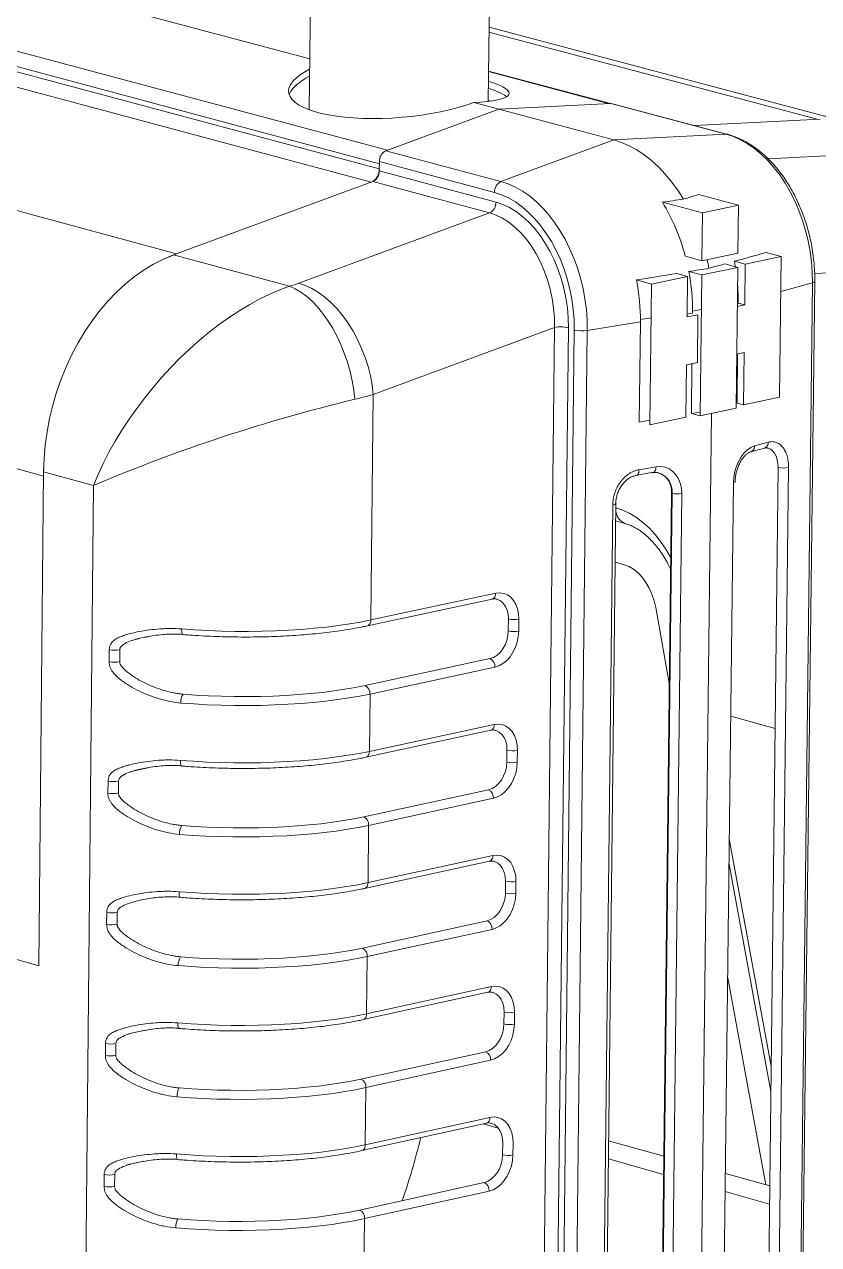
# Model space of a CAD drawing. Header units: millimetres. Extents: x -1041 to 1726, y -447 to 1705.
# Drawn here: x 927.7 to 1243.7, y 410.4 to 896 of the extents above; entities that cross this region are included whole.
import ezdxf

# ---------------------------------------------------------------- set-up
doc = ezdxf.new("R2010")
doc.units = ezdxf.units.MM

msp = doc.modelspace()

# ---------------------------------------------------------------- linework, layer by layer
at = {"color": 144, "linetype": 'Continuous', "lineweight": 0}
for p, q in [((988.23, 804.74), (252.23, 1003.12)), ((1065.7, 833.21), (524.25, 978.25)), ((1160.87, 864.5), (1112.38, 877.4)), ((1162.24, 850.05), (1106.5, 864.9)), ((1191.57, 795.75), (1187.26, 796.9)), ((1197.21, 796.3), (1192.07, 797.68)), ((1177.21, 792.71), (1171.23, 794.32)), ((1176.57, 736.63), (1177.21, 792.71)), ((1191.57, 795.75), (1191.39, 779.59)), ((1196.56, 740.24), (1197.21, 796.3)), ((1211.37, 783.82), (1214.33, 784.45)), ((1211.72, 785.15), (1211.39, 785.06)), ((1214.33, 784.45), (1211.72, 785.15)), ((1172.82, 777.68), (1172.37, 737.77)), ((1191.39, 779.59), (1195.69, 780.5)), ((1193.56, 781.07), (1191.4, 780.72)), ((1195.69, 780.5), (1195.47, 761.5)), ((1214.11, 765.46), (1211.15, 764.83)), ((1191.17, 760.58), (1190.93, 739.69)), ((1193.33, 761.04), (1193.1, 741.18)), ((1172.37, 737.77), (1176.6, 738.46)), ((1190.93, 739.69), (1176.57, 736.63)), ((1196.56, 740.24), (1193.1, 741.18)), ((1172.28, 718.79), (1179.04, 719.91)), ((1177.28, 717.65), (1171.5, 716.69)), ((1178.02, 717.73), (1177.28, 717.65)), ((1178.02, 717.72), (1177.28, 717.65)), ((1185.15, 709.47), (1181.25, 368.72)), ((1181.49, 368.65), (1185.39, 709.41)), ((1205.88, 373.09), (1209.84, 713.68)), ((1120.28, 659.38), (1120.23, 654.63)), ((1124.43, 659.3), (1124.38, 654.55)), ((961.39, 642.35), (961.44, 647.11)), ((965.62, 647.16), (965.58, 642.41)), ((1226.4, 615.84), (1208.76, 620.67)), ((1119.71, 607.18), (1119.65, 602.44)), ((1123.86, 607.1), (1123.8, 602.36)), ((960.89, 590.08), (960.94, 594.83)), ((965.12, 594.88), (965.07, 590.13)), ((1119.14, 555.03), (1119.08, 550.29)), ((1123.28, 554.94), (1123.23, 550.2)), ((933.44, 521.38), (921.89, 524.61)), ((1118.57, 502.91), (1118.52, 498.18)), ((1122.71, 502.83), (1122.66, 498.1)), ((959.88, 485.66), (959.93, 490.4)), ((964.11, 490.46), (964.06, 485.71)), ((1118, 450.85), (1117.95, 446.12)), ((1122.14, 450.76), (1122.09, 446.03))]:
    msp.add_line(p, q, dxfattribs=at)
at = {"color": 7, "linetype": 'Continuous', "lineweight": 15}
for p, q in [((603.5, 998.92), (1041.22, 882.3)), ((530.63, 990.78), (1072.15, 845.99)), ((527.43, 983.53), (1068.91, 838.59)), ((1068.93, 840.61), (527.44, 985.51)), ((1042.22, 980.32), (1041.01, 862.03)), ((1112.25, 865.38), (1113.49, 979.58)), ((935.28, 716.28), (200.02, 917.03)), ((1251.64, 858.06), (1112.57, 894.96)), ((1112.26, 865.72), (1113.11, 865.49)), ((1116.44, 862.26), (1161.1, 864.51)), ((1206.92, 852.33), (1161.1, 864.51)), ((1071.51, 845.75), (1116.44, 862.26)), ((1207.54, 852.27), (1161.72, 864.45)), ((1194.28, 855.79), (1244.35, 858.34)), ((1162.24, 850.05), (1117.3, 833.51)), ((1206.92, 852.33), (1162.24, 850.05)), ((1071.51, 845.75), (1117.3, 833.51)), ((1072.15, 845.99), (1071.66, 845.76)), ((1068.94, 841.45), (1068.9, 837.75)), ((1068.98, 841.29), (1068.93, 840.61)), ((1114.73, 829.2), (1068.94, 841.45)), ((1068.9, 837.75), (1115.35, 825.31)), ((986.95, 804.27), (1066.33, 833.45)), ((1112.78, 821.01), (1066.33, 833.45)), ((1211.84, 824.04), (1195.92, 828.29)), ((1036.82, 793.03), (1112.78, 821.01)), ((1197.49, 821.02), (1181.57, 825.27)), ((1197.27, 802), (1197.49, 821.02)), ((1197.49, 821.02), (1211.84, 824.04)), ((1211.84, 824.04), (1211.62, 805.04)), ((986.95, 804.27), (1033.18, 791.81)), ((1197.27, 802), (1190.69, 803.77)), ((1211.62, 805.04), (1197.27, 802)), ((1214.52, 800.6), (1210.21, 801.75)), ((1214.52, 800.6), (1228.85, 803.63)), ((1228.85, 803.63), (1222.86, 805.23)), ((1228.85, 803.63), (1228.19, 747.62)), ((1197.21, 796.3), (1211.55, 799.33)), ((1211.55, 799.33), (1206.41, 800.71)), ((1211.55, 799.33), (1210.9, 743.3)), ((1214.33, 784.45), (1214.52, 800.6)), ((1177.21, 792.71), (1191.57, 795.75)), ((1234.55, 227.46), (1241.28, 793.2)), ((1235.47, 228.09), (1242.2, 793.79)), ((1172.82, 777.68), (1151.68, 774.22)), ((1138.62, 775.43), (1066.45, 748.75)), ((1132.03, 179.89), (1138.62, 775.43)), ((1144.16, 775.32), (1137.85, 208.04)), ((1140.19, 207.36), (1146.5, 774.39)), ((1151.68, 774.22), (1145.35, 207.18)), ((1211.48, 764.9), (1211.25, 745.28)), ((1213.87, 744.57), (1214.11, 765.46)), ((1195.47, 761.5), (1191.17, 760.58)), ((1066.45, 748.75), (1065.51, 658.98)), ((1210.9, 743.3), (1196.56, 740.24)), ((1213.87, 744.57), (1211.25, 745.28)), ((1228.19, 747.62), (1213.87, 744.57)), ((1193.1, 741.18), (1196.58, 741.75)), ((1201.05, 741.2), (1194.97, 215.9)), ((1218.26, 728.28), (1223.65, 729.76)), ((1216.8, 725.93), (1222.19, 727.41)), ((1227.62, 719.66), (1223.61, 379.32)), ((1231.75, 719.69), (1227.73, 379.36)), ((933.44, 521.38), (935.3, 717.97)), ((955.15, 712.55), (935.3, 717.97)), ((950.27, 203.55), (955.15, 712.55)), ((1189.27, 709.27), (1185.35, 368.51)), ((1157.95, 363.79), (1161.79, 704.73)), ((1159.16, 364.37), (1163, 705.29)), ((1166.6, 697.4), (1162.92, 698.4)), ((1167.4, 697.17), (1166.6, 697.4)), ((1162.74, 681.94), (1166.41, 680.94)), ((1064.14, 656.65), (1113.84, 667.31)), ((1065.51, 658.98), (1115.21, 669.64)), ((1178.89, 663.91), (1184.28, 633.82)), ((1112.93, 643.59), (1063.24, 632.9)), ((1114.89, 640.2), (1065.2, 629.5)), ((1065.2, 629.5), (1064.97, 606.69)), ((1064.97, 606.69), (1114.65, 617.41)), ((1063.59, 604.36), (1113.27, 615.09)), ((1112.36, 591.39), (1062.69, 580.63)), ((1114.33, 588), (1064.66, 577.23)), ((1064.66, 577.23), (1064.42, 554.44)), ((1064.42, 554.44), (1114.08, 565.24)), ((1063.05, 552.12), (1112.71, 562.92)), ((1208.08, 561.79), (1224.69, 471.29)), ((960.39, 537.85), (960.43, 542.59)), ((964.61, 542.65), (964.57, 537.9)), ((1111.8, 539.24), (1062.15, 528.41)), ((1113.76, 535.85), (1064.11, 525.01)), ((1064.11, 525.01), (1063.87, 502.24)), ((1222.66, 434.22), (1207.55, 516.52)), ((1062.51, 499.93), (1112.15, 510.79)), ((1063.87, 502.24), (1113.51, 513.1)), ((1111.23, 487.13), (1061.6, 476.24)), ((1113.19, 483.74), (1063.56, 472.84)), ((1063.56, 472.84), (1063.32, 450.08)), ((1061.97, 447.77), (1111.58, 458.7)), ((1063.32, 450.08), (1112.94, 461.01)), ((1110.25, 458.41), (1116.26, 456.73)), ((1160.14, 451.72), (1182.13, 445.57)), ((1160.06, 444.46), (1182.04, 438.3)), ((959.38, 433.52), (959.43, 438.26)), ((963.6, 438.31), (963.56, 433.57)), ((1206.64, 438.71), (1224.25, 433.78)), ((1110.66, 435.07), (1061.06, 424.11)), ((1112.62, 431.67), (1063.02, 420.71)), ((1206.56, 431.44), (1224.17, 426.51)), ((1063.02, 420.71), (1062.78, 397.97))]:
    msp.add_line(p, q, dxfattribs=at)
at = {"color": 8, "linetype": 'Continuous', "lineweight": 15}
for p, q in [((1243.09, 858.27), (1112.55, 892.93)), ((1160.47, 864.48), (1112.38, 877.27)), ((1223.64, 842.55), (1287.45, 845.82)), ((1310.22, 800.43), (1242.15, 796.85)), ((1241.28, 793.2), (1228.69, 789.77)), ((1197.05, 782.52), (1193.56, 781.94)), ((1177.06, 779.24), (1172.82, 778.55)), ((1163.14, 703.59), (1162.98, 703.63)), ((1224.81, 481.38), (1208.19, 571.89))]:
    msp.add_line(p, q, dxfattribs=at)
at = {"color": 7, "linetype": 'Continuous', "lineweight": 15, "flags": 128}
for points in [[(1106.5, 864.9), (1103.48, 863.87), (1100.25, 862.91), (1096.83, 862.03), (1093.24, 861.24), (1089.52, 860.54), (1085.7, 859.94), (1081.81, 859.44), (1077.87, 859.06), (1073.92, 858.78), (1070, 858.61), (1066.13, 858.57), (1062.35, 858.63), (1058.68, 858.81), (1055.16, 859.11), (1051.82, 859.51), (1048.67, 860.02), (1045.75, 860.64), (1043.08, 861.35), (1040.69, 862.15), (1038.58, 863.04), (1036.78, 864.01), (1035.31, 865.06), (1034.16, 866.16), (1033.37, 867.32), (1032.92, 868.52), (1032.82, 869.75), (1033.07, 871.01), (1033.68, 872.29), (1034.63, 873.56), (1035.93, 874.84), (1037.55, 876.09), (1039.48, 877.32), (1041.17, 878.24)], [(1033.06, 868.19), (1033.65, 869.42), (1034.61, 870.7), (1035.9, 871.98), (1037.52, 873.23), (1039.45, 874.46), (1041.15, 875.38)], [(1112.34, 873.46), (1112.6, 873.37), (1114.71, 872.65), (1116.52, 871.93), (1118.01, 871.21), (1119.16, 870.51), (1119.98, 869.82), (1120.45, 869.16), (1120.56, 868.53), (1120.32, 867.93), (1119.73, 867.37), (1118.79, 866.86), (1117.52, 866.39), (1115.91, 865.98), (1113.99, 865.62), (1111.77, 865.32), (1109.27, 865.08), (1106.5, 864.9)], [(1161.72, 864.45), (1161.61, 864.48), (1161.1, 864.51)], [(1189.91, 826.47), (1187.65, 830.03), (1185.24, 833.37), (1182.68, 836.46), (1180.01, 839.3), (1177.22, 841.86), (1174.34, 844.13), (1171.38, 846.09), (1168.37, 847.74), (1165.32, 849.06), (1162.24, 850.05)], [(1241.28, 793.2), (1241.21, 797.34), (1240.9, 801.52), (1240.35, 805.71), (1239.57, 809.88), (1238.57, 814), (1237.34, 818.04), (1235.91, 821.97), (1234.27, 825.77), (1232.43, 829.41), (1230.43, 832.87), (1228.25, 836.11), (1225.93, 839.13), (1223.47, 841.9), (1220.9, 844.4), (1218.22, 846.61), (1215.47, 848.52), (1212.66, 850.12), (1209.8, 851.39), (1206.92, 852.33)], [(1117.3, 833.51), (1120.18, 832.57), (1123.04, 831.29), (1125.85, 829.69), (1128.61, 827.77), (1131.28, 825.55), (1133.85, 823.05), (1136.31, 820.27), (1138.63, 817.24), (1140.81, 813.99), (1142.82, 810.52), (1144.65, 806.87), (1146.29, 803.06), (1147.73, 799.12), (1148.96, 795.07), (1149.97, 790.94), (1150.75, 786.76), (1151.3, 782.56), (1151.61, 778.37), (1151.68, 774.22)], [(1146.5, 774.39), (1146.43, 778.45), (1146.1, 782.54), (1145.54, 786.63), (1144.73, 790.7), (1143.69, 794.71), (1142.43, 798.63), (1140.95, 802.44), (1139.27, 806.09), (1137.4, 809.57), (1135.36, 812.85), (1133.15, 815.9), (1130.8, 818.7), (1128.32, 821.23), (1125.73, 823.47), (1123.06, 825.39), (1120.32, 827), (1117.54, 828.27), (1114.73, 829.2)], [(1138.62, 775.43), (1138.56, 779.23), (1138.26, 783.07), (1137.69, 786.9), (1136.88, 790.69), (1135.84, 794.4), (1134.56, 797.99), (1133.06, 801.44), (1131.36, 804.71), (1129.48, 807.76), (1127.43, 810.57), (1125.22, 813.11), (1122.9, 815.35), (1120.46, 817.28), (1117.95, 818.88), (1115.38, 820.12), (1112.78, 821.01)], [(1115.35, 825.31), (1118.05, 824.41), (1120.72, 823.16), (1123.34, 821.56), (1125.89, 819.64), (1128.34, 817.4), (1130.69, 814.88), (1132.89, 812.08), (1134.94, 809.03), (1136.83, 805.77), (1138.52, 802.31), (1140.01, 798.69), (1141.29, 794.93), (1142.35, 791.08), (1143.17, 787.16), (1143.74, 783.2), (1144.07, 779.24), (1144.16, 775.32)], [(986.95, 804.27), (983, 802.63), (979.1, 800.65), (975.26, 798.33), (971.5, 795.69), (967.85, 792.73), (964.32, 789.48), (960.93, 785.94), (957.69, 782.13), (954.61, 778.07), (951.73, 773.79), (949.04, 769.29), (946.55, 764.61), (944.3, 759.77), (942.27, 754.78), (940.49, 749.67), (938.96, 744.48), (937.69, 739.21), (936.68, 733.9), (935.95, 728.57), (935.48, 723.26), (935.3, 717.97)], [(983.37, 802.68), (984.36, 803.15), (988.23, 804.74)], [(1210.6, 799.59), (1210.58, 799.68), (1210.21, 801.75)], [(1033.18, 791.81), (1029.32, 790.39), (1025.39, 788.72), (1021.41, 786.79), (1017.4, 784.61), (1013.36, 782.19), (1009.33, 779.54), (1005.31, 776.68), (1001.32, 773.61), (997.38, 770.34), (993.5, 766.89), (989.69, 763.28), (985.98, 759.51), (982.38, 755.6), (978.9, 751.57), (975.55, 747.43), (972.36, 743.21), (969.32, 738.91), (966.46, 734.55), (963.79, 730.16), (961.31, 725.74), (959.04, 721.33), (956.98, 716.92), (955.15, 712.55)], [(1033.18, 791.81), (1035.43, 790.82), (1037.68, 789.49), (1039.93, 787.83), (1042.13, 785.86), (1044.28, 783.59), (1046.36, 781.05), (1048.34, 778.26), (1050.21, 775.25), (1051.94, 772.04), (1053.53, 768.66), (1054.95, 765.16), (1056.19, 761.56), (1057.25, 757.89), (1058.1, 754.19), (1058.75, 750.5), (1059.19, 746.84)], [(1036.82, 793.03), (1039.44, 792.15), (1042.06, 790.92), (1044.66, 789.35), (1047.22, 787.46), (1049.71, 785.27), (1052.1, 782.79), (1054.37, 780.06), (1056.51, 777.09), (1058.48, 773.92), (1060.28, 770.57), (1061.88, 767.09), (1063.26, 763.49), (1064.43, 759.83), (1065.35, 756.12), (1066.03, 752.42), (1066.45, 748.75)], [(1209.84, 713.68), (1209.99, 715.85), (1210.39, 718.03), (1211.02, 720.15), (1211.87, 722.13), (1212.91, 723.93), (1214.1, 725.49), (1215.42, 726.76), (1216.82, 727.7), (1218.26, 728.28)], [(1223.39, 727.46), (1223.54, 727.42), (1224.54, 726.99), (1225.44, 726.29), (1226.21, 725.34), (1226.83, 724.16), (1227.28, 722.79), (1227.54, 721.27), (1227.62, 719.66)], [(935.28, 716.28), (935.46, 721.45), (935.51, 722.25)], [(1179.04, 719.91), (1180.84, 720.02), (1182.58, 719.75), (1184.21, 719.11), (1185.67, 718.12), (1186.93, 716.81), (1187.95, 715.22), (1188.69, 713.39), (1189.13, 711.39), (1189.27, 709.27)], [(1166.41, 680.94), (1168.29, 680.23), (1170.12, 679.16), (1171.88, 677.73), (1173.52, 675.99), (1175, 673.96), (1176.31, 671.69), (1177.4, 669.22), (1178.27, 666.61), (1178.89, 663.91)], [(1115.21, 669.64), (1116.84, 669.8), (1118.4, 669.58), (1119.87, 668.99), (1121.19, 668.04), (1122.33, 666.76), (1123.24, 665.2), (1123.91, 663.4), (1124.31, 661.41), (1124.43, 659.3)], [(1120.28, 659.38), (1120.16, 661.2), (1119.77, 662.9), (1119.12, 664.4), (1118.24, 665.64), (1117.17, 666.59), (1115.93, 667.2), (1115.74, 667.26)], [(990.23, 655.42), (995.45, 655.05), (1000.75, 654.76), (1006.1, 654.56), (1011.48, 654.45), (1016.87, 654.43), (1022.23, 654.49), (1027.55, 654.65), (1032.8, 654.9), (1037.95, 655.24), (1042.98, 655.66), (1047.87, 656.16), (1052.59, 656.75), (1057.11, 657.42), (1061.43, 658.16), (1065.51, 658.98)], [(1112.93, 643.59), (1114.34, 644.08), (1115.69, 644.91), (1116.94, 646.05), (1118.05, 647.47), (1118.96, 649.1), (1119.64, 650.88), (1120.07, 652.75), (1120.23, 654.63)], [(1124.38, 654.55), (1124.21, 652.38), (1123.77, 650.21), (1123.06, 648.11), (1122.1, 646.15), (1120.93, 644.38), (1119.59, 642.86), (1118.1, 641.63), (1116.52, 640.73), (1114.89, 640.2)], [(990.8, 629.47), (995.82, 629.1), (1000.92, 628.83), (1006.07, 628.63), (1011.25, 628.53), (1016.43, 628.5), (1021.6, 628.57), (1026.71, 628.72), (1031.76, 628.96), (1036.72, 629.29), (1041.56, 629.7), (1046.26, 630.18), (1050.8, 630.75), (1055.16, 631.39), (1059.31, 632.11), (1063.24, 632.9)], [(1065.2, 629.5), (1061.12, 628.68), (1056.81, 627.94), (1052.28, 627.27), (1047.56, 626.68), (1042.68, 626.17), (1037.65, 625.75), (1032.5, 625.41), (1027.25, 625.16), (1021.94, 625), (1016.57, 624.93), (1011.18, 624.95), (1005.8, 625.06), (1000.45, 625.27), (995.16, 625.56), (989.94, 625.93)], [(1114.65, 617.41), (1116.27, 617.58), (1117.83, 617.36), (1119.3, 616.77), (1120.62, 615.83), (1121.76, 614.55), (1122.67, 612.99), (1123.34, 611.19), (1123.74, 609.21), (1123.86, 607.1)], [(1119.71, 607.18), (1119.59, 609), (1119.2, 610.69), (1118.55, 612.19), (1117.67, 613.43), (1116.6, 614.38), (1115.37, 614.99), (1115.18, 615.04)], [(989.72, 603.11), (994.93, 602.73), (1000.22, 602.44), (1005.57, 602.24), (1010.96, 602.13), (1016.34, 602.11), (1021.7, 602.18), (1027.02, 602.34), (1032.27, 602.59), (1037.42, 602.92), (1042.45, 603.35), (1047.33, 603.86), (1052.04, 604.45), (1056.57, 605.12), (1060.88, 605.87), (1064.97, 606.69)], [(1112.36, 591.39), (1113.77, 591.88), (1115.12, 592.71), (1116.37, 593.86), (1117.48, 595.27), (1118.39, 596.91), (1119.07, 598.69), (1119.5, 600.56), (1119.65, 602.44)], [(1123.8, 602.36), (1123.64, 600.18), (1123.19, 598.02), (1122.48, 595.92), (1121.53, 593.96), (1120.36, 592.19), (1119.02, 590.66), (1117.53, 589.44), (1115.95, 588.54), (1114.33, 588)], [(990.29, 577.18), (995.3, 576.82), (1000.4, 576.54), (1005.55, 576.34), (1010.72, 576.23), (1015.91, 576.21), (1021.07, 576.28), (1026.18, 576.43), (1031.23, 576.68), (1036.19, 577), (1041.02, 577.41), (1045.72, 577.9), (1050.26, 578.47), (1054.62, 579.12), (1058.77, 579.84), (1062.69, 580.63)], [(1064.66, 577.23), (1060.58, 576.41), (1056.26, 575.66), (1051.74, 574.99), (1047.02, 574.39), (1042.14, 573.88), (1037.11, 573.46), (1031.97, 573.12), (1026.72, 572.87), (1021.41, 572.71), (1016.04, 572.64), (1010.66, 572.66), (1005.28, 572.77), (999.93, 572.97), (994.64, 573.26), (989.42, 573.64)], [(1114.08, 565.24), (1115.7, 565.4), (1117.27, 565.19), (1118.73, 564.6), (1120.05, 563.66), (1121.19, 562.39), (1122.1, 560.83), (1122.77, 559.03), (1123.17, 557.05), (1123.28, 554.94)], [(1119.14, 555.03), (1119.02, 556.84), (1118.63, 558.53), (1117.98, 560.03), (1117.11, 561.27), (1116.03, 562.21), (1114.8, 562.82), (1114.63, 562.87)], [(989.2, 550.84), (994.41, 550.46), (999.7, 550.17), (1005.05, 549.97), (1010.43, 549.85), (1015.81, 549.83), (1021.17, 549.9), (1026.49, 550.06), (1031.73, 550.31), (1036.88, 550.65), (1041.91, 551.08), (1046.79, 551.59), (1051.5, 552.19), (1056.03, 552.86), (1060.34, 553.62), (1064.42, 554.44)], [(1111.8, 539.24), (1113.2, 539.73), (1114.55, 540.56), (1115.81, 541.71), (1116.91, 543.13), (1117.82, 544.76), (1118.5, 546.54), (1118.93, 548.41), (1119.08, 550.29)], [(1123.23, 550.2), (1123.07, 548.03), (1122.62, 545.87), (1121.91, 543.77), (1120.96, 541.81), (1119.79, 540.04), (1118.45, 538.52), (1116.96, 537.29), (1115.38, 536.39), (1113.76, 535.85)], [(1064.11, 525.01), (1060.03, 524.19), (1055.72, 523.43), (1051.2, 522.75), (1046.48, 522.16), (1041.6, 521.64), (1036.58, 521.21), (1031.43, 520.87), (1026.19, 520.62), (1020.88, 520.46), (1015.52, 520.39), (1010.13, 520.41), (1004.76, 520.52), (999.41, 520.72), (994.12, 521.02), (988.91, 521.4)], [(989.77, 524.94), (994.79, 524.57), (999.88, 524.29), (1005.02, 524.09), (1010.2, 523.99), (1015.38, 523.96), (1020.54, 524.03), (1025.65, 524.19), (1030.7, 524.43), (1035.65, 524.76), (1040.49, 525.17), (1045.18, 525.67), (1049.72, 526.24), (1054.07, 526.89), (1058.22, 527.62), (1062.15, 528.41)], [(1113.51, 513.1), (1115.13, 513.27), (1116.7, 513.06), (1118.16, 512.47), (1119.48, 511.53), (1120.62, 510.27), (1121.53, 508.71), (1122.2, 506.92), (1122.59, 504.94), (1122.71, 502.83)], [(1118.57, 502.91), (1118.45, 504.73), (1118.06, 506.42), (1117.41, 507.91), (1116.54, 509.15), (1115.46, 510.09), (1114.23, 510.69), (1114.07, 510.74)], [(988.68, 498.62), (993.89, 498.23), (999.18, 497.94), (1004.53, 497.74), (1009.91, 497.62), (1015.29, 497.6), (1020.65, 497.67), (1025.96, 497.83), (1031.2, 498.09), (1036.34, 498.43), (1041.37, 498.86), (1046.25, 499.38), (1050.96, 499.97), (1055.48, 500.65), (1059.79, 501.41), (1063.87, 502.24)], [(1111.23, 487.13), (1112.63, 487.62), (1113.99, 488.46), (1115.24, 489.6), (1116.34, 491.02), (1117.25, 492.65), (1117.93, 494.43), (1118.36, 496.3), (1118.52, 498.18)], [(1122.66, 498.1), (1122.5, 495.93), (1122.05, 493.76), (1121.34, 491.67), (1120.39, 489.7), (1119.22, 487.93), (1117.88, 486.41), (1116.39, 485.18), (1114.81, 484.28), (1113.19, 483.74)], [(989.26, 472.74), (994.27, 472.37), (999.36, 472.09), (1004.5, 471.89), (1009.67, 471.78), (1014.85, 471.76), (1020.01, 471.83), (1025.12, 471.99), (1030.16, 472.23), (1035.11, 472.56), (1039.95, 472.98), (1044.64, 473.47), (1049.18, 474.05), (1053.53, 474.71), (1057.68, 475.44), (1061.6, 476.24)], [(1063.56, 472.84), (1059.49, 472), (1055.18, 471.25), (1050.65, 470.56), (1045.94, 469.96), (1041.07, 469.44), (1036.04, 469.01), (1030.9, 468.67), (1025.66, 468.42), (1020.35, 468.25), (1014.99, 468.18), (1009.61, 468.2), (1004.24, 468.32), (998.89, 468.52), (993.6, 468.82), (988.39, 469.2)], [(988.17, 446.44), (993.38, 446.05), (998.66, 445.75), (1004.01, 445.55), (1009.38, 445.44), (1014.76, 445.42), (1020.12, 445.49), (1025.43, 445.65), (1030.67, 445.9), (1035.81, 446.25), (1040.83, 446.68), (1045.71, 447.2), (1050.42, 447.8), (1054.94, 448.49), (1059.25, 449.25), (1063.32, 450.08)], [(1110.66, 435.07), (1112.07, 435.56), (1113.42, 436.4), (1114.67, 437.54), (1115.77, 438.96), (1116.68, 440.59), (1117.36, 442.37), (1117.79, 444.24), (1117.95, 446.12)], [(1122.09, 446.03), (1121.93, 443.87), (1121.48, 441.7), (1120.77, 439.61), (1119.82, 437.64), (1118.65, 435.87), (1117.31, 434.35), (1115.82, 433.12), (1114.25, 432.22), (1112.62, 431.67)], [(988.74, 420.59), (993.75, 420.21), (998.84, 419.93), (1003.98, 419.73), (1009.15, 419.62), (1014.33, 419.6), (1019.48, 419.67), (1024.59, 419.83), (1029.63, 420.07), (1034.58, 420.41), (1039.41, 420.82), (1044.11, 421.33), (1048.64, 421.91), (1052.99, 422.57), (1057.13, 423.3), (1061.06, 424.11)], [(1063.02, 420.71), (1058.94, 419.87), (1054.63, 419.1), (1050.11, 418.42), (1045.4, 417.81), (1040.53, 417.29), (1035.51, 416.86), (1030.37, 416.51), (1025.13, 416.26), (1019.82, 416.09), (1014.46, 416.02), (1009.09, 416.04), (1003.71, 416.16), (998.37, 416.36), (993.08, 416.66), (987.88, 417.04)]]:
    msp.add_lwpolyline(points, dxfattribs=at)
at = {"color": 8, "linetype": 'Continuous', "lineweight": 15, "flags": 128}
for points in [[(1207.54, 852.27), (1207.42, 852.29), (1206.92, 852.33)], [(1242.2, 793.79), (1242.15, 793.64), (1241.98, 793.48), (1241.68, 793.33), (1241.28, 793.2)], [(1163, 705.3), (1162.96, 705.19), (1162.82, 705.05), (1162.57, 704.93), (1162.22, 704.82), (1161.79, 704.73)], [(1184.85, 683.86), (1184.82, 683.93), (1182.92, 687.2), (1180.84, 690.26), (1178.62, 693.07), (1176.25, 695.61), (1173.77, 697.85), (1171.2, 699.79), (1168.55, 701.4), (1165.86, 702.67), (1163.14, 703.59)], [(1115.21, 669.64), (1115.17, 669.09), (1115.05, 668.59), (1114.86, 668.15), (1114.61, 667.78), (1114.3, 667.51), (1113.95, 667.34), (1113.84, 667.31)], [(1065.51, 658.98), (1065.47, 658.43), (1065.35, 657.93), (1065.16, 657.48), (1064.91, 657.12), (1064.6, 656.85), (1064.26, 656.68), (1064.14, 656.65)], [(990.23, 655.42), (990.24, 654.88), (990.28, 654.38), (990.36, 653.95), (990.46, 653.6), (990.58, 653.35), (990.72, 653.21), (990.83, 653.17)], [(1114.65, 617.41), (1114.6, 616.87), (1114.48, 616.37), (1114.29, 615.93), (1114.04, 615.56), (1113.73, 615.29), (1113.39, 615.12), (1113.27, 615.09)], [(989.72, 603.11), (989.73, 602.57), (989.77, 602.07), (989.84, 601.64), (989.94, 601.29), (990.06, 601.04), (990.2, 600.9), (990.31, 600.86)], [(1064.97, 606.69), (1064.92, 606.14), (1064.8, 605.64), (1064.61, 605.2), (1064.36, 604.83), (1064.06, 604.56), (1063.71, 604.39), (1063.59, 604.36)], [(1114.08, 565.24), (1114.03, 564.69), (1113.91, 564.19), (1113.73, 563.75), (1113.47, 563.39), (1113.17, 563.12), (1112.82, 562.95), (1112.71, 562.92)], [(1064.42, 554.44), (1064.37, 553.9), (1064.26, 553.39), (1064.07, 552.95), (1063.81, 552.59), (1063.51, 552.32), (1063.16, 552.15), (1063.05, 552.12)], [(1113.51, 513.1), (1113.47, 512.56), (1113.35, 512.06), (1113.16, 511.62), (1112.91, 511.25), (1112.6, 510.98), (1112.25, 510.82), (1112.15, 510.79)], [(1063.87, 502.24), (1063.83, 501.7), (1063.71, 501.19), (1063.52, 500.75), (1063.27, 500.39), (1062.96, 500.12), (1062.61, 499.95), (1062.51, 499.93)], [(988.68, 498.62), (988.69, 498.07), (988.74, 497.58), (988.81, 497.15), (988.91, 496.81), (989.03, 496.56), (989.17, 496.41), (989.27, 496.38)], [(1063.32, 450.08), (1063.28, 449.54), (1063.16, 449.04), (1062.97, 448.6), (1062.72, 448.24), (1062.41, 447.97), (1062.07, 447.8), (1061.97, 447.77)], [(988.17, 446.44), (988.18, 445.89), (988.22, 445.4), (988.29, 444.97), (988.39, 444.63), (988.52, 444.38), (988.66, 444.24), (988.76, 444.2)]]:
    msp.add_lwpolyline(points, dxfattribs=at)
at = {"color": 144, "linetype": 'Continuous', "lineweight": 0, "flags": 128}
for points in [[(1179.04, 719.91), (1179, 719.36), (1178.9, 718.86), (1178.73, 718.42), (1178.51, 718.06), (1178.25, 717.8), (1177.95, 717.64), (1177.62, 717.59), (1177.28, 717.65)], [(1172.28, 718.79), (1172.24, 718.25), (1172.14, 717.75), (1171.97, 717.31), (1171.75, 716.95), (1171.49, 716.68), (1171.19, 716.52), (1171.03, 716.48)], [(1210.54, 714.12), (1210.5, 714.02), (1210.37, 713.89), (1210.15, 713.78), (1209.84, 713.68)], [(989.2, 550.84), (989.21, 550.3), (989.25, 549.8), (989.32, 549.37), (989.42, 549.03), (989.55, 548.78), (989.69, 548.63), (989.79, 548.6)], [(1112.94, 461.01), (1112.9, 460.47), (1112.78, 459.97), (1112.59, 459.53), (1112.34, 459.17), (1112.03, 458.9), (1111.69, 458.73), (1111.58, 458.7)], [(1118, 450.85), (1117.88, 452.66), (1117.49, 454.35), (1116.85, 455.84), (1115.97, 457.07), (1114.89, 458.01), (1113.66, 458.61), (1112.32, 458.86), (1111.67, 458.84)], [(1112.94, 461.01), (1114.56, 461.18), (1116.13, 460.97), (1117.59, 460.39), (1118.91, 459.45), (1120.05, 458.19), (1120.96, 456.64), (1121.63, 454.85), (1122.02, 452.87), (1122.14, 450.76)]]:
    msp.add_lwpolyline(points, dxfattribs=at)
at = {"color": 7, "linetype": 'Continuous', "lineweight": 15}
for centre, radius, start, end in [((1105.92, 846.79), 24.65, 56.4894, 74.9846), ((1073.57, 841.61), 4.63, 116.3506, 181.8857), ((1063.13, 838.4), 5.79, 296.3564, 1.8811), ((1064.27, 837.6), 4.63, 296.3568, 1.8811), ((1119.37, 829.35), 4.64, 116.4076, 181.8694), ((1110.71, 825.16), 4.64, 296.4146, 1.8646), ((1112.82, 783.45), 80.47, 14.6239, 31.3122), ((1113.04, 782.84), 88.52, 10.4995, 12.7959), ((1013.54, 856.46), 67.58, 286.9024, 290.1543), ((1130.74, 786.05), 80.98, 359.3613, 4.5241), ((1141.13, 761.98), 13.68, 77.2094, 100.5641), ((1149.55, 787.94), 13.89, 257.3144, 278.8113), ((1026.38, 887.07), 144.02, 283.1699, 286.1581), ((1217.44, 91.77), 673.92, 103.58098, 112.90445), ((1229.6, 729.53), 10.07, 258.7005, 282.3704), ((1187.67, 719.47), 10.32, 257.2167, 278.8819), ((1169.14, 702.89), 6.05, 173.3232, 245.1254), ((1111.47, 640.48), 3.44, 355.2511, 64.8317), ((1061.77, 629.78), 3.44, 355.2659, 64.7545), ((995.83, 626.37), 5.91, 148.3534, 184.2262), ((1110.9, 588.28), 3.44, 355.2812, 64.7673), ((1061.22, 577.52), 3.45, 355.2961, 64.6901), ((995.33, 574.08), 5.92, 148.4082, 184.1948), ((1110.33, 536.13), 3.44, 355.3112, 64.7031), ((962.35, 547.47), 9.82, 258.4388, 283.0298), ((994.83, 521.83), 5.94, 148.4628, 184.1635), ((1060.67, 525.29), 3.45, 355.3262, 64.6258), ((1109.75, 484.02), 3.45, 355.3412, 64.639), ((1060.12, 473.12), 3.46, 355.3561, 64.5617), ((994.34, 469.63), 5.96, 148.5172, 184.1324), ((847.75, 509.27), 244.2, 340.5223, 346.66), ((961.39, 447.75), 9.69, 258.3019, 283.1913), ((961.35, 443), 9.69, 258.2954, 283.1989), ((1109.18, 431.95), 3.45, 355.3711, 64.575), ((1059.57, 420.98), 3.46, 355.3861, 64.4977), ((993.84, 417.47), 5.97, 148.5713, 184.1015)]:
    msp.add_arc(centre, radius, start, end, dxfattribs=at)
at = {"color": 144, "linetype": 'Continuous', "lineweight": 0}
for centre, radius, start, end in [((1109.33, 781.9), 84.23, 359.4391, 10.7977), ((1092.8, 778.44), 80.02, 359.4568, 11.4458), ((1177.63, 710.12), 7.79, 354.7106, 70.3039), ((1177.37, 710.23), 7.82, 354.4478, 64.1358), ((1122.55, 669.23), 10.11, 257.0246, 280.7238), ((1122.49, 664.48), 10.1, 257.0171, 280.7302), ((963.41, 656.87), 9.96, 258.5891, 282.8526), ((963.36, 652.11), 9.95, 258.5826, 282.8603), ((1121.98, 616.96), 10.04, 256.9423, 280.7948), ((1121.92, 612.21), 10.04, 256.9348, 280.8012), ((962.9, 604.52), 9.89, 258.5172, 282.9374), ((962.86, 599.76), 9.88, 258.5107, 282.9451), ((1121.4, 564.74), 9.97, 256.8601, 280.8657), ((1121.35, 559.99), 9.97, 256.8526, 280.8722), ((962.4, 552.22), 9.82, 258.4453, 283.0221), ((1120.83, 512.56), 9.91, 256.7779, 280.9366), ((1120.78, 507.82), 9.9, 256.7705, 280.943), ((961.85, 495.21), 9.75, 258.3671, 283.1144), ((961.9, 499.96), 9.76, 258.3736, 283.1067), ((1120.21, 455.69), 9.84, 256.6884, 281.0138)]:
    msp.add_arc(centre, radius, start, end, dxfattribs=at)
at = {"color": 8, "linetype": 'Continuous', "lineweight": 15}
for centre, start, end in [((1221.34, 729.57), 291.4433, 4.6433), ((1215.95, 728.09), 291.0623, 4.6768)]:
    msp.add_arc(centre, 2.32, start, end, dxfattribs=at)
at = {"color": 7, "linetype": 'Continuous', "lineweight": 15}
for points, knots in [([(1242.2, 793.79), (1242.2, 794.48), (1242.21, 796.47), (1242.05, 799.79), (1241.66, 803.73), (1241.05, 807.67), (1240.24, 811.58), (1239.22, 815.43), (1238, 819.21), (1236.59, 822.88), (1234.99, 826.44), (1233.22, 829.86), (1231.28, 833.11), (1229.19, 836.18), (1226.95, 839.05), (1224.57, 841.7), (1222.08, 844.12), (1219.48, 846.28), (1216.79, 848.17), (1214.02, 849.77), (1211.2, 851.08), (1209.03, 851.85), (1207.8, 852.19), (1207.54, 852.27)], [0, 0, 0, 0, 0.02687, 0.077312, 0.127741, 0.17816, 0.228576, 0.278999, 0.329434, 0.379891, 0.430378, 0.480902, 0.531469, 0.582081, 0.632736, 0.683425, 0.734125, 0.784798, 0.835395, 0.885853, 0.936097, 0.986053, 1, 1, 1, 1]), ([(1223.65, 729.76), (1224.19, 729.91), (1224.73, 729.97), (1225.51, 729.96), (1225.77, 729.93), (1226.29, 729.84), (1226.54, 729.77), (1227.28, 729.52), (1227.75, 729.27), (1228.42, 728.78), (1228.63, 728.6), (1229.05, 728.21), (1229.24, 727.99), (1229.8, 727.3), (1230.14, 726.77), (1230.58, 725.89), (1230.72, 725.57), (1230.97, 724.93), (1231.19, 724.27), (1231.36, 723.56), (1231.51, 722.83), (1231.57, 722.46), (1231.72, 721.3), (1231.76, 720.51), (1231.75, 719.69)], [0, 0, 0, 0, 0.125, 0.125, 0.1875, 0.1875, 0.25, 0.25, 0.375, 0.375, 0.4375, 0.4375, 0.5, 0.5, 0.625, 0.625, 0.6875, 0.6875, 0.75, 0.8125, 0.8125, 0.875, 0.875, 1, 1, 1, 1]), ([(1210.54, 714.12), (1210.55, 714.41), (1210.57, 715.25), (1210.74, 716.68), (1211.12, 718.38), (1211.66, 720.02), (1212.34, 721.54), (1213.14, 722.88), (1214, 724.01), (1214.91, 724.9), (1215.78, 725.52), (1216.42, 725.84), (1216.71, 725.9), (1216.78, 725.91)], [0, 0, 0, 0, 0.052243, 0.15459, 0.257332, 0.360209, 0.46287, 0.56498, 0.66631, 0.766825, 0.866952, 0.967596, 1, 1, 1, 1]), ([(1222.17, 727.38), (1222.28, 727.42), (1222.63, 727.53), (1223.02, 727.54), (1223.28, 727.46), (1223.37, 727.43)], [0, 0, 0, 0, 0.219953, 0.752542, 1, 1, 1, 1]), ([(1161.79, 704.73), (1161.8, 705.55), (1161.88, 706.37), (1162.09, 707.61), (1162.18, 708.01), (1162.39, 708.82), (1162.62, 709.62), (1162.92, 710.39), (1163.25, 711.16), (1163.43, 711.54), (1164.01, 712.64), (1164.45, 713.34), (1165.18, 714.31), (1165.43, 714.62), (1165.97, 715.22), (1166.24, 715.51), (1167.09, 716.32), (1167.69, 716.79), (1168.63, 717.41), (1168.96, 717.6), (1169.61, 717.94), (1169.94, 718.09), (1170.93, 718.49), (1171.6, 718.68), (1172.28, 718.79)], [0, 0, 0, 0, 0.125, 0.125, 0.1875, 0.1875, 0.25, 0.3125, 0.3125, 0.375, 0.375, 0.5, 0.5, 0.5625, 0.5625, 0.625, 0.625, 0.75, 0.75, 0.8125, 0.8125, 0.875, 0.875, 1, 1, 1, 1]), ([(1163.02, 705.3), (1163.03, 705.7), (1163.05, 706.65), (1163.34, 708.19), (1163.86, 709.83), (1164.59, 711.38), (1165.5, 712.79), (1166.54, 714.02), (1167.71, 715.04), (1168.92, 715.8), (1170.05, 716.29), (1170.74, 716.41), (1171.03, 716.46)], [0, 0, 0, 0, 0.078034, 0.183129, 0.288606, 0.393797, 0.499318, 0.604668, 0.709953, 0.815912, 0.921775, 1, 1, 1, 1]), ([(1177.79, 717.59), (1178.15, 717.63), (1178.93, 717.72), (1179.73, 717.64), (1180.15, 717.47), (1180.22, 717.44)], [0, 0, 0, 0, 0.420697, 0.912177, 1, 1, 1, 1]), ([(1167.42, 697.16), (1167.49, 697.13), (1168.19, 696.93), (1169.54, 696.36), (1171.47, 695.34), (1173.39, 694.04), (1175.28, 692.5), (1177.14, 690.71), (1178.93, 688.68), (1180.65, 686.44), (1182.27, 683.98), (1183.67, 681.57), (1184.46, 679.91), (1184.8, 679.2)], [0, 0, 0, 0, 0.01333, 0.119319, 0.222889, 0.324466, 0.424934, 0.52487, 0.624633, 0.724395, 0.824279, 0.924354, 1, 1, 1, 1]), ([(1113.84, 667.31), (1113.99, 667.34), (1114.49, 667.43), (1115.12, 667.43), (1115.56, 667.29), (1115.71, 667.23)], [0, 0, 0, 0, 0.225626, 0.733292, 1, 1, 1, 1]), ([(990.83, 653.17), (991.65, 653.11), (994.05, 652.92), (998.07, 652.66), (1002.9, 652.43), (1007.76, 652.28), (1012.65, 652.2), (1017.53, 652.19), (1022.4, 652.26), (1027.22, 652.41), (1031.99, 652.64), (1036.68, 652.94), (1041.27, 653.31), (1045.75, 653.75), (1050.09, 654.27), (1054.29, 654.85), (1058.33, 655.51), (1061.59, 656.11), (1063.48, 656.51), (1064.14, 656.65)], [0, 0, 0, 0, 0.03271, 0.0949, 0.157077, 0.219239, 0.281392, 0.343542, 0.405695, 0.467856, 0.530032, 0.59223, 0.654457, 0.716723, 0.779039, 0.841418, 0.903876, 0.966434, 1, 1, 1, 1]), ([(961.44, 647.11), (961.44, 647.49), (961.49, 647.85), (961.61, 648.38), (961.66, 648.55), (961.78, 648.87), (961.84, 649.03), (961.99, 649.33), (962.07, 649.47), (962.25, 649.74), (962.34, 649.87), (962.64, 650.25), (962.85, 650.47), (963.54, 651.07), (964.05, 651.4), (965.11, 651.97), (965.66, 652.21), (966.79, 652.65), (967.37, 652.85), (968.55, 653.23), (969.15, 653.4), (970.98, 653.88), (972.23, 654.16), (974.79, 654.64), (976.1, 654.85), (978.77, 655.2), (980.14, 655.34), (982.23, 655.48), (982.94, 655.52), (984.37, 655.58), (985.09, 655.59), (987.27, 655.6), (988.74, 655.55), (990.23, 655.42)], [0, 0, 0, 0, 0.03125, 0.03125, 0.046875, 0.046875, 0.0625, 0.0625, 0.078125, 0.078125, 0.09375, 0.09375, 0.125, 0.125, 0.1875, 0.1875, 0.25, 0.25, 0.3125, 0.3125, 0.375, 0.375, 0.5, 0.5, 0.625, 0.625, 0.75, 0.75, 0.8125, 0.8125, 0.875, 0.875, 1, 1, 1, 1]), ([(965.62, 647.16), (965.62, 647.16), (965.63, 647.35), (965.7, 647.77), (966.15, 648.58), (967.46, 649.6), (969.62, 650.59), (973.01, 651.61), (975.69, 652.13), (977.36, 652.45)], [0, 0, 0, 0, 0.000449, 0.03463, 0.08225, 0.197426, 0.415925, 0.635344, 1, 1, 1, 1]), ([(970.29, 650.77), (970.46, 650.84), (971.29, 651.17), (973.04, 651.6), (975.62, 652.15), (978.57, 652.69), (981.7, 653.12), (984.84, 653.38), (987.84, 653.41), (989.82, 653.36), (990.81, 653.24), (990.83, 653.23)], [0, 0, 0, 0, 0.031416, 0.150976, 0.284118, 0.433337, 0.59049, 0.736027, 0.870847, 0.996437, 1, 1, 1, 1]), ([(989.94, 625.93), (988.45, 626.05), (986.98, 626.27), (984.81, 626.69), (984.08, 626.86), (982.66, 627.21), (981.96, 627.4), (979.87, 628.03), (978.51, 628.5), (975.85, 629.54), (974.55, 630.12), (972.01, 631.36), (970.77, 632.03), (968.95, 633.12), (968.36, 633.5), (967.19, 634.29), (966.61, 634.7), (965.5, 635.56), (964.95, 636.01), (963.91, 637), (963.41, 637.53), (962.74, 638.41), (962.52, 638.72), (962.24, 639.21), (962.15, 639.38), (961.98, 639.73), (961.9, 639.91), (961.76, 640.27), (961.7, 640.45), (961.59, 640.83), (961.54, 641.02), (961.43, 641.59), (961.39, 641.97), (961.39, 642.35)], [0, 0, 0, 0, 0.125, 0.125, 0.1875, 0.1875, 0.25, 0.25, 0.375, 0.375, 0.5, 0.5, 0.625, 0.625, 0.6875, 0.6875, 0.75, 0.75, 0.8125, 0.8125, 0.875, 0.875, 0.90625, 0.90625, 0.921875, 0.921875, 0.9375, 0.9375, 0.953125, 0.953125, 0.96875, 0.96875, 1, 1, 1, 1]), ([(990.8, 629.47), (990.18, 629.52), (989.55, 629.59), (988.3, 629.76), (987.69, 629.87), (985.86, 630.22), (984.66, 630.51), (982.3, 631.19), (981.14, 631.58), (978.86, 632.44), (977.74, 632.92), (975.53, 633.94), (974.45, 634.49), (972.35, 635.67), (971.33, 636.3), (969.84, 637.32), (969.36, 637.68), (968.41, 638.42), (967.94, 638.81), (967.28, 639.44), (967.06, 639.66), (966.65, 640.12), (966.45, 640.36), (966.08, 640.88), (965.91, 641.16), (965.72, 641.61), (965.67, 641.76), (965.6, 642.08), (965.58, 642.24), (965.58, 642.41)], [0, 0, 0, 0, 0.0625, 0.0625, 0.125, 0.125, 0.25, 0.25, 0.375, 0.375, 0.5, 0.5, 0.625, 0.625, 0.75, 0.75, 0.8125, 0.8125, 0.875, 0.875, 0.90625, 0.90625, 0.9375, 0.9375, 0.96875, 0.96875, 0.984375, 0.984375, 1, 1, 1, 1]), ([(1113.27, 615.09), (1113.43, 615.12), (1113.93, 615.21), (1114.56, 615.22), (1115, 615.07), (1115.15, 615.02)], [0, 0, 0, 0, 0.224385, 0.728672, 1, 1, 1, 1]), ([(960.94, 594.83), (960.94, 595.21), (960.98, 595.57), (961.11, 596.1), (961.16, 596.27), (961.27, 596.59), (961.34, 596.75), (961.49, 597.05), (961.57, 597.19), (961.74, 597.46), (961.84, 597.59), (962.13, 597.96), (962.35, 598.18), (963.03, 598.78), (963.54, 599.11), (964.6, 599.68), (965.15, 599.92), (966.28, 600.36), (966.86, 600.56), (968.04, 600.93), (968.64, 601.1), (970.47, 601.58), (971.73, 601.86), (974.28, 602.34), (975.59, 602.55), (978.26, 602.89), (979.62, 603.03), (981.72, 603.18), (982.42, 603.21), (983.85, 603.27), (984.58, 603.28), (986.75, 603.28), (988.23, 603.23), (989.72, 603.11)], [0, 0, 0, 0, 0.03125, 0.03125, 0.046875, 0.046875, 0.0625, 0.0625, 0.078125, 0.078125, 0.09375, 0.09375, 0.125, 0.125, 0.1875, 0.1875, 0.25, 0.25, 0.3125, 0.3125, 0.375, 0.375, 0.5, 0.5, 0.625, 0.625, 0.75, 0.75, 0.8125, 0.8125, 0.875, 0.875, 1, 1, 1, 1]), ([(990.31, 600.86), (991.13, 600.8), (993.53, 600.61), (997.55, 600.35), (1002.37, 600.12), (1007.24, 599.96), (1012.12, 599.88), (1017.01, 599.88), (1021.87, 599.95), (1026.69, 600.1), (1031.46, 600.33), (1036.14, 600.63), (1040.73, 601), (1045.21, 601.45), (1049.55, 601.97), (1053.75, 602.56), (1057.78, 603.22), (1061.05, 603.82), (1062.94, 604.22), (1063.59, 604.36)], [0, 0, 0, 0, 0.03271, 0.0949, 0.157076, 0.219237, 0.281389, 0.343539, 0.405692, 0.467852, 0.530028, 0.592225, 0.654452, 0.716718, 0.779035, 0.841414, 0.903872, 0.966431, 1, 1, 1, 1]), ([(965.12, 594.88), (965.12, 594.88), (965.12, 595.07), (965.19, 595.49), (965.64, 596.3), (966.96, 597.31), (969.12, 598.3), (972.49, 599.31), (975.16, 599.83), (976.83, 600.15)], [0, 0, 0, 0, 0.00045, 0.034681, 0.08237, 0.197715, 0.416536, 0.636276, 1, 1, 1, 1]), ([(969.75, 598.47), (969.93, 598.54), (970.77, 598.87), (972.52, 599.31), (975.1, 599.85), (978.04, 600.39), (981.17, 600.82), (984.31, 601.07), (987.31, 601.1), (989.3, 601.05), (990.28, 600.93), (990.31, 600.92)], [0, 0, 0, 0, 0.0329666, 0.1522214, 0.285016, 0.433867, 0.5907582, 0.7360531, 0.8706469, 0.9960226, 1, 1, 1, 1]), ([(989.42, 573.64), (987.94, 573.77), (986.47, 573.98), (984.29, 574.41), (983.57, 574.57), (982.15, 574.93), (981.44, 575.12), (979.36, 575.74), (978, 576.22), (975.34, 577.26), (974.04, 577.84), (971.5, 579.08), (970.26, 579.75), (968.45, 580.84), (967.85, 581.22), (966.68, 582.01), (966.11, 582.42), (964.99, 583.28), (964.45, 583.74), (963.41, 584.72), (962.9, 585.25), (962.23, 586.14), (962.02, 586.45), (961.73, 586.94), (961.64, 587.11), (961.47, 587.46), (961.4, 587.63), (961.25, 587.99), (961.19, 588.18), (961.08, 588.55), (961.03, 588.74), (960.92, 589.31), (960.89, 589.7), (960.89, 590.08)], [0, 0, 0, 0, 0.125, 0.125, 0.1875, 0.1875, 0.25, 0.25, 0.375, 0.375, 0.5, 0.5, 0.625, 0.625, 0.6875, 0.6875, 0.75, 0.75, 0.8125, 0.8125, 0.875, 0.875, 0.90625, 0.90625, 0.921875, 0.921875, 0.9375, 0.9375, 0.953125, 0.953125, 0.96875, 0.96875, 1, 1, 1, 1]), ([(990.29, 577.18), (989.66, 577.23), (989.03, 577.3), (987.79, 577.48), (987.17, 577.58), (985.34, 577.93), (984.14, 578.23), (981.79, 578.91), (980.63, 579.3), (978.35, 580.16), (977.23, 580.64), (975.02, 581.66), (973.94, 582.22), (971.85, 583.4), (970.82, 584.02), (969.34, 585.05), (968.85, 585.4), (967.9, 586.15), (967.43, 586.54), (966.77, 587.17), (966.56, 587.39), (966.14, 587.85), (965.94, 588.09), (965.57, 588.61), (965.41, 588.89), (965.22, 589.33), (965.16, 589.49), (965.09, 589.81), (965.07, 589.97), (965.07, 590.13)], [0, 0, 0, 0, 0.0625, 0.0625, 0.125, 0.125, 0.25, 0.25, 0.375, 0.375, 0.5, 0.5, 0.625, 0.625, 0.75, 0.75, 0.8125, 0.8125, 0.875, 0.875, 0.90625, 0.90625, 0.9375, 0.9375, 0.96875, 0.96875, 0.984375, 0.984375, 1, 1, 1, 1]), ([(1112.71, 562.92), (1112.86, 562.95), (1113.36, 563.04), (1114, 563.04), (1114.44, 562.9), (1114.6, 562.84)], [0, 0, 0, 0, 0.223159, 0.724113, 1, 1, 1, 1]), ([(989.79, 548.6), (990.62, 548.53), (993.01, 548.34), (997.03, 548.09), (1001.85, 547.85), (1006.72, 547.69), (1011.6, 547.61), (1016.48, 547.61), (1021.34, 547.68), (1026.16, 547.83), (1030.92, 548.06), (1035.61, 548.36), (1040.2, 548.74), (1044.67, 549.19), (1049.02, 549.71), (1053.21, 550.31), (1057.24, 550.97), (1060.51, 551.58), (1062.39, 551.98), (1063.05, 552.12)], [0, 0, 0, 0, 0.03271, 0.094899, 0.157075, 0.219236, 0.281387, 0.343537, 0.405688, 0.467848, 0.530023, 0.59222, 0.654447, 0.716713, 0.77903, 0.841409, 0.903868, 0.966428, 1, 1, 1, 1]), ([(988.91, 521.4), (987.42, 521.52), (985.95, 521.74), (983.78, 522.17), (983.06, 522.33), (981.63, 522.68), (980.93, 522.88), (978.84, 523.5), (977.49, 523.98), (974.83, 525.02), (973.53, 525.6), (971, 526.84), (969.76, 527.51), (967.94, 528.61), (967.34, 528.99), (966.17, 529.78), (965.6, 530.19), (964.49, 531.05), (963.94, 531.51), (962.9, 532.49), (962.4, 533.02), (961.73, 533.91), (961.52, 534.22), (961.23, 534.71), (961.14, 534.88), (960.97, 535.23), (960.89, 535.4), (960.75, 535.76), (960.69, 535.95), (960.58, 536.32), (960.53, 536.51), (960.42, 537.08), (960.38, 537.47), (960.39, 537.85)], [0, 0, 0, 0, 0.125, 0.125, 0.1875, 0.1875, 0.25, 0.25, 0.375, 0.375, 0.5, 0.5, 0.625, 0.625, 0.6875, 0.6875, 0.75, 0.75, 0.8125, 0.8125, 0.875, 0.875, 0.90625, 0.90625, 0.921875, 0.921875, 0.9375, 0.9375, 0.953125, 0.953125, 0.96875, 0.96875, 1, 1, 1, 1]), ([(989.77, 524.94), (989.14, 524.99), (988.52, 525.06), (987.27, 525.24), (986.66, 525.34), (984.83, 525.69), (983.63, 525.99), (981.28, 526.67), (980.12, 527.06), (977.84, 527.92), (976.72, 528.4), (974.51, 529.43), (973.44, 529.98), (971.34, 531.16), (970.32, 531.79), (968.83, 532.82), (968.34, 533.17), (967.39, 533.92), (966.93, 534.31), (966.27, 534.94), (966.05, 535.16), (965.63, 535.62), (965.43, 535.86), (965.07, 536.38), (964.9, 536.66), (964.71, 537.1), (964.66, 537.26), (964.59, 537.58), (964.57, 537.74), (964.57, 537.9)], [0, 0, 0, 0, 0.0625, 0.0625, 0.125, 0.125, 0.25, 0.25, 0.375, 0.375, 0.5, 0.5, 0.625, 0.625, 0.75, 0.75, 0.8125, 0.8125, 0.875, 0.875, 0.90625, 0.90625, 0.9375, 0.9375, 0.96875, 0.96875, 0.984375, 0.984375, 1, 1, 1, 1]), ([(1112.15, 510.79), (1112.3, 510.82), (1112.8, 510.91), (1113.44, 510.92), (1113.88, 510.77), (1114.05, 510.72)], [0, 0, 0, 0, 0.2219497, 0.7196149, 1, 1, 1, 1]), ([(959.93, 490.4), (959.93, 490.78), (959.98, 491.15), (960.1, 491.67), (960.15, 491.84), (960.27, 492.16), (960.33, 492.32), (960.48, 492.61), (960.56, 492.76), (960.73, 493.03), (960.83, 493.16), (961.12, 493.53), (961.34, 493.75), (962.02, 494.34), (962.54, 494.67), (963.59, 495.23), (964.14, 495.47), (965.27, 495.91), (965.85, 496.11), (967.03, 496.48), (967.63, 496.65), (969.46, 497.12), (970.71, 497.39), (973.26, 497.87), (974.57, 498.07), (977.24, 498.41), (978.6, 498.55), (980.69, 498.69), (981.4, 498.73), (982.83, 498.78), (983.55, 498.79), (985.73, 498.79), (987.2, 498.74), (988.68, 498.62)], [0, 0, 0, 0, 0.03125, 0.03125, 0.046875, 0.046875, 0.0625, 0.0625, 0.078125, 0.078125, 0.09375, 0.09375, 0.125, 0.125, 0.1875, 0.1875, 0.25, 0.25, 0.3125, 0.3125, 0.375, 0.375, 0.5, 0.5, 0.625, 0.625, 0.75, 0.75, 0.8125, 0.8125, 0.875, 0.875, 1, 1, 1, 1]), ([(964.11, 490.46), (964.11, 490.46), (964.11, 490.64), (964.18, 491.06), (964.63, 491.87), (965.94, 492.88), (968.1, 493.86), (971.46, 494.86), (974.12, 495.37), (975.77, 495.68)], [0, 0, 0, 0, 0.000451, 0.034787, 0.082621, 0.198318, 0.417805, 0.638215, 1, 1, 1, 1]), ([(968.67, 494), (968.86, 494.08), (969.72, 494.42), (971.49, 494.85), (974.06, 495.39), (977, 495.92), (980.12, 496.34), (983.26, 496.6), (986.26, 496.62), (988.25, 496.57), (989.24, 496.45), (989.28, 496.44)], [0, 0, 0, 0, 0.036024, 0.154676, 0.286783, 0.434907, 0.591282, 0.736101, 0.870248, 0.995202, 1, 1, 1, 1]), ([(989.28, 496.38), (990.1, 496.31), (992.49, 496.12), (996.51, 495.86), (1001.33, 495.63), (1006.19, 495.47), (1011.07, 495.39), (1015.95, 495.38), (1020.81, 495.46), (1025.63, 495.61), (1030.39, 495.84), (1035.07, 496.14), (1039.66, 496.52), (1044.13, 496.98), (1048.48, 497.5), (1052.67, 498.1), (1056.7, 498.76), (1059.97, 499.38), (1061.85, 499.79), (1062.51, 499.93)], [0, 0, 0, 0, 0.03271, 0.094899, 0.157074, 0.219234, 0.281385, 0.343534, 0.405685, 0.467845, 0.530019, 0.592216, 0.654442, 0.716708, 0.779025, 0.841404, 0.903864, 0.966424, 1, 1, 1, 1]), ([(989.26, 472.74), (988.63, 472.79), (988, 472.86), (986.76, 473.04), (986.14, 473.14), (984.32, 473.5), (983.12, 473.79), (980.76, 474.48), (979.61, 474.87), (977.33, 475.73), (976.21, 476.21), (974, 477.24), (972.93, 477.79), (970.83, 478.97), (969.81, 479.6), (968.32, 480.63), (967.84, 480.98), (966.89, 481.73), (966.42, 482.12), (965.76, 482.75), (965.54, 482.97), (965.13, 483.43), (964.93, 483.67), (964.56, 484.19), (964.4, 484.47), (964.21, 484.92), (964.15, 485.07), (964.08, 485.39), (964.06, 485.55), (964.06, 485.71)], [0, 0, 0, 0, 0.0625, 0.0625, 0.125, 0.125, 0.25, 0.25, 0.375, 0.375, 0.5, 0.5, 0.625, 0.625, 0.75, 0.75, 0.8125, 0.8125, 0.875, 0.875, 0.90625, 0.90625, 0.9375, 0.9375, 0.96875, 0.96875, 0.984375, 0.984375, 1, 1, 1, 1]), ([(988.39, 469.2), (986.91, 469.32), (985.44, 469.54), (983.27, 469.97), (982.54, 470.13), (981.12, 470.49), (980.42, 470.68), (978.33, 471.31), (976.98, 471.78), (974.32, 472.83), (973.03, 473.41), (970.49, 474.65), (969.25, 475.32), (967.43, 476.42), (966.84, 476.8), (965.67, 477.59), (965.1, 478), (963.98, 478.87), (963.44, 479.32), (962.4, 480.31), (961.89, 480.84), (961.22, 481.72), (961.01, 482.03), (960.73, 482.53), (960.63, 482.7), (960.47, 483.04), (960.39, 483.22), (960.25, 483.58), (960.18, 483.76), (960.07, 484.14), (960.03, 484.33), (959.92, 484.9), (959.88, 485.28), (959.88, 485.66)], [0, 0, 0, 0, 0.125, 0.125, 0.1875, 0.1875, 0.25, 0.25, 0.375, 0.375, 0.5, 0.5, 0.625, 0.625, 0.6875, 0.6875, 0.75, 0.75, 0.8125, 0.8125, 0.875, 0.875, 0.90625, 0.90625, 0.921875, 0.921875, 0.9375, 0.9375, 0.953125, 0.953125, 0.96875, 0.96875, 1, 1, 1, 1]), ([(988.76, 444.2), (989.58, 444.14), (991.97, 443.95), (995.99, 443.68), (1000.81, 443.45), (1005.67, 443.29), (1010.55, 443.21), (1015.43, 443.2), (1020.28, 443.28), (1025.1, 443.43), (1029.86, 443.66), (1034.54, 443.97), (1039.13, 444.35), (1043.6, 444.81), (1047.94, 445.34), (1052.13, 445.94), (1056.16, 446.61), (1059.42, 447.23), (1061.31, 447.63), (1061.97, 447.77)], [0, 0, 0, 0, 0.03271, 0.094898, 0.157073, 0.219233, 0.281383, 0.343531, 0.405682, 0.467841, 0.530015, 0.592211, 0.654437, 0.716703, 0.779019, 0.8414, 0.90386, 0.966421, 1, 1, 1, 1]), ([(959.43, 438.26), (959.43, 438.64), (959.47, 439), (959.6, 439.52), (959.65, 439.69), (959.76, 440.01), (959.83, 440.17), (959.98, 440.46), (960.06, 440.61), (960.23, 440.88), (960.32, 441.01), (960.62, 441.38), (960.84, 441.59), (961.52, 442.19), (962.03, 442.51), (963.09, 443.08), (963.64, 443.32), (964.76, 443.75), (965.34, 443.95), (966.52, 444.32), (967.12, 444.48), (968.95, 444.96), (970.2, 445.23), (972.75, 445.7), (974.06, 445.9), (976.73, 446.24), (978.09, 446.37), (980.18, 446.51), (980.89, 446.55), (982.31, 446.6), (983.04, 446.61), (985.21, 446.61), (986.68, 446.56), (988.17, 446.44)], [0, 0, 0, 0, 0.03125, 0.03125, 0.046875, 0.046875, 0.0625, 0.0625, 0.078125, 0.078125, 0.09375, 0.09375, 0.125, 0.125, 0.1875, 0.1875, 0.25, 0.25, 0.3125, 0.3125, 0.375, 0.375, 0.5, 0.5, 0.625, 0.625, 0.75, 0.75, 0.8125, 0.8125, 0.875, 0.875, 1, 1, 1, 1]), ([(963.6, 438.31), (963.6, 438.31), (963.61, 438.49), (963.68, 438.91), (964.13, 439.72), (965.44, 440.73), (967.6, 441.71), (970.95, 442.7), (973.6, 443.2), (975.24, 443.51)], [0, 0, 0, 0, 0.000452, 0.034842, 0.082752, 0.198631, 0.418465, 0.639223, 1, 1, 1, 1]), ([(968.13, 441.84), (968.33, 441.92), (969.19, 442.25), (970.97, 442.69), (973.54, 443.23), (976.47, 443.75), (979.6, 444.17), (982.74, 444.42), (985.73, 444.45), (987.73, 444.4), (988.72, 444.27), (988.76, 444.26)], [0, 0, 0, 0, 0.037531, 0.155885, 0.287652, 0.435418, 0.591538, 0.736122, 0.87005, 0.994795, 1, 1, 1, 1]), ([(987.88, 417.04), (986.39, 417.17), (984.92, 417.38), (982.75, 417.81), (982.03, 417.98), (980.61, 418.33), (979.91, 418.53), (977.82, 419.16), (976.47, 419.63), (973.81, 420.68), (972.52, 421.26), (969.98, 422.51), (968.74, 423.18), (966.93, 424.27), (966.33, 424.66), (965.16, 425.45), (964.59, 425.86), (963.48, 426.72), (962.94, 427.18), (961.89, 428.16), (961.39, 428.7), (960.72, 429.58), (960.51, 429.89), (960.22, 430.38), (960.13, 430.55), (959.96, 430.9), (959.89, 431.08), (959.74, 431.44), (959.68, 431.62), (959.57, 431.99), (959.53, 432.19), (959.41, 432.76), (959.38, 433.14), (959.38, 433.52)], [0, 0, 0, 0, 0.125, 0.125, 0.1875, 0.1875, 0.25, 0.25, 0.375, 0.375, 0.5, 0.5, 0.625, 0.625, 0.6875, 0.6875, 0.75, 0.75, 0.8125, 0.8125, 0.875, 0.875, 0.90625, 0.90625, 0.921875, 0.921875, 0.9375, 0.9375, 0.953125, 0.953125, 0.96875, 0.96875, 1, 1, 1, 1]), ([(988.74, 420.59), (988.11, 420.64), (987.49, 420.71), (986.24, 420.89), (985.63, 420.99), (983.8, 421.35), (982.61, 421.64), (980.25, 422.33), (979.09, 422.72), (976.82, 423.58), (975.7, 424.06), (973.49, 425.09), (972.42, 425.64), (970.32, 426.83), (969.3, 427.46), (967.82, 428.48), (967.33, 428.84), (966.38, 429.59), (965.92, 429.98), (965.25, 430.61), (965.04, 430.83), (964.62, 431.29), (964.42, 431.53), (964.06, 432.05), (963.89, 432.33), (963.7, 432.77), (963.65, 432.93), (963.58, 433.25), (963.56, 433.41), (963.56, 433.57)], [0, 0, 0, 0, 0.0625, 0.0625, 0.125, 0.125, 0.25, 0.25, 0.375, 0.375, 0.5, 0.5, 0.625, 0.625, 0.75, 0.75, 0.8125, 0.8125, 0.875, 0.875, 0.90625, 0.90625, 0.9375, 0.9375, 0.96875, 0.96875, 0.984375, 0.984375, 1, 1, 1, 1])]:
    msp.add_open_spline(points, degree=3, knots=knots, dxfattribs=at)
for points in [[(1181.57, 825.27), (1184.35, 825.67), (1187.13, 826.07), (1189.91, 826.47)], [(1189.91, 826.47), (1191.92, 827.08), (1193.92, 827.69), (1195.92, 828.29)], [(1210.21, 801.75), (1214.43, 802.91), (1218.65, 804.07), (1222.86, 805.23)], [(1171.23, 794.32), (1176.58, 795.18), (1181.92, 796.04), (1187.26, 796.9)], [(1192.07, 797.68), (1194.74, 798.11), (1197.41, 798.54), (1200.08, 798.97)], [(1200.08, 798.97), (1202.19, 799.55), (1204.3, 800.13), (1206.41, 800.71)]]:
    msp.add_open_spline(points, degree=3, dxfattribs=at)
at = {"color": 144, "linetype": 'Continuous', "lineweight": 0}
for points, knots in [([(960.43, 542.59), (960.44, 542.97), (960.48, 543.34), (960.6, 543.86), (960.65, 544.03), (960.77, 544.35), (960.84, 544.51), (960.98, 544.81), (961.06, 544.95), (961.24, 545.22), (961.33, 545.35), (961.63, 545.72), (961.84, 545.94), (962.53, 546.54), (963.04, 546.87), (964.1, 547.43), (964.65, 547.67), (965.78, 548.12), (966.35, 548.31), (967.53, 548.68), (968.14, 548.85), (969.97, 549.33), (971.22, 549.6), (973.77, 550.08), (975.08, 550.29), (977.75, 550.63), (979.11, 550.77), (981.2, 550.91), (981.91, 550.95), (983.34, 551), (984.06, 551.01), (986.24, 551.02), (987.71, 550.96), (989.2, 550.84)], [0, 0, 0, 0, 0.03125, 0.03125, 0.046875, 0.046875, 0.0625, 0.0625, 0.078125, 0.078125, 0.09375, 0.09375, 0.125, 0.125, 0.1875, 0.1875, 0.25, 0.25, 0.3125, 0.3125, 0.375, 0.375, 0.5, 0.5, 0.625, 0.625, 0.75, 0.75, 0.8125, 0.8125, 0.875, 0.875, 1, 1, 1, 1]), ([(964.61, 542.65), (964.61, 542.65), (964.62, 542.83), (964.69, 543.25), (965.14, 544.06), (966.45, 545.07), (968.61, 546.06), (972.31, 547.14), (977.24, 548.2), (983.39, 548.9), (987.69, 548.75), (989.74, 548.68)], [0, 0, 0, 0, 0.000236, 0.018186, 0.043194, 0.103679, 0.218424, 0.333652, 0.562823, 0.791888, 1, 1, 1, 1])]:
    msp.add_open_spline(points, degree=3, knots=knots, dxfattribs=at)

doc.saveas('drawing.dxf')
